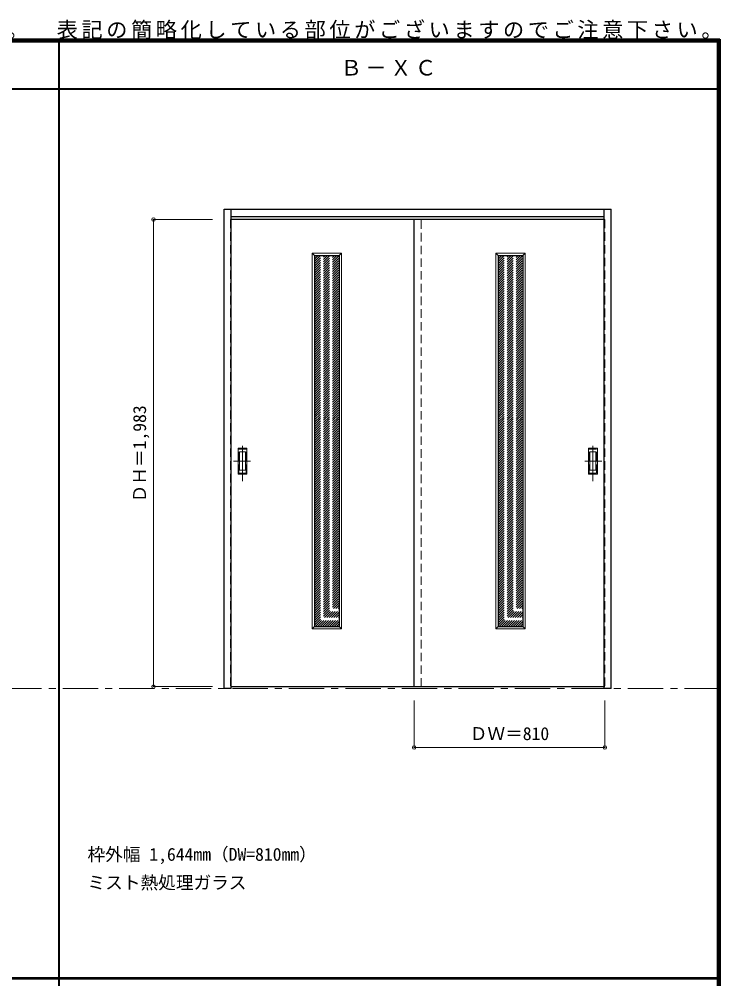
# Model space of a CAD drawing. Units: millimetres, scale not verified. Extents: x -59130 to 5700, y -4307 to 5591.
# Drawn here: x 2725 to 5700, y 186 to 4260 of the extents above; entities that cross this region are included whole.
import ezdxf
from ezdxf.enums import TextEntityAlignment as Align

# ---------------------------------------------------------------- set-up
doc = ezdxf.new("R2010")
doc.units = ezdxf.units.MM
doc.header["$LTSCALE"] = 30
doc.header["$PDMODE"] = 32
doc.header["$PDSIZE"] = 15
doc.linetypes.add('CHAIN1', pattern=[8, 5, -1, 1, -1])
doc.linetypes.add('DASHED1', pattern=[1.8, 1.2, -0.6])
for name, color, linetype, lineweight in [('0-2_扉', 7, 'Continuous', 18), ('0-3_仕上げ', 4, 'DASHED1', 9), ('0-4_枠', 3, 'Continuous', 25), ('0-6_引手', 7, 'Continuous', 18), ('0-B_寸法', 7, 'Continuous', 9), ('F-1_枠', 6, 'Continuous', 40), ('F-A_文字', 7, 'Continuous', 18)]:
    doc.layers.add(name, color=color, linetype=linetype, lineweight=lineweight)
doc.layers.add('0-A_文字', color=7, linetype='Continuous')
doc.styles.add('ＭＳ ゴシック', font='')
doc.styles.get('ＭＳ ゴシック').set_extended_font_data('MS Gothic')

msp = doc.modelspace()

# ---------------------------------------------------------------- linework, layer by layer
at = {"layer": '0-2_扉', "color": 4, "linetype": 'DASHED1', "lineweight": 9}
for p, q in [((3622, 3409.5), (3622, 1426.5)), ((3625, 3409.5), (3622, 3409.5)), ((4432, 1426.5), (4432, 3409.5)), ((5209, 3409.5), (5212, 3409.5)), ((3622, 1426.5), (3625, 1426.5))]:
    msp.add_line(p, q, dxfattribs=at)
at = {"layer": '0-2_扉', "color": 3, "lineweight": 25}
for p, q in [((5209, 3409.5), (3625, 3409.5)), ((4402, 1426.5), (4402, 3409.5)), ((3625, 1426.5), (5209, 1426.5))]:
    msp.add_line(p, q, dxfattribs=at)
at = {"layer": '0-2_扉', "color": 4, "linetype": 'DASHED1', "lineweight": 9}
msp.add_lwpolyline([(5212, 3409.5), (5212, 1426.5), (5209, 1426.5)], dxfattribs=at)
at = {"layer": '0-3_仕上げ', "color": 7, "linetype": 'Continuous', "lineweight": 18}
for p, q in [((3969, 3266.5), (3979, 3256.5)), ((3969, 3266.5), (4094, 3266.5)), ((3969, 1671.5), (3969, 3266.5)), ((4094, 3266.5), (4084, 3256.5)), ((4094, 3266.5), (4094, 1671.5)), ((4749, 3266.5), (4759, 3256.5)), ((4749, 3266.5), (4874, 3266.5)), ((4749, 1671.5), (4749, 3266.5)), ((4874, 3266.5), (4864, 3256.5)), ((4874, 3266.5), (4874, 1671.5)), ((3979, 1681.5), (3969, 1671.5)), ((3969, 1671.5), (4094, 1671.5)), ((4084, 1681.5), (4094, 1671.5)), ((4759, 1681.5), (4749, 1671.5)), ((4749, 1671.5), (4874, 1671.5)), ((4864, 1681.5), (4874, 1671.5))]:
    msp.add_line(p, q, dxfattribs=at)
at = {"layer": '0-3_仕上げ', "color": 3, "linetype": 'Continuous', "lineweight": 25}
for p, q in [((3979, 3256.5), (4084, 3256.5)), ((4084, 3256.5), (4084, 1681.5)), ((4759, 3256.5), (4864, 3256.5)), ((4864, 3256.5), (4864, 1681.5))]:
    msp.add_line(p, q, dxfattribs=at)
at = {"layer": '0-3_仕上げ'}
for p, q in [((3979, 3152.5), (4083, 3256.5)), ((3979, 3162.4), (4073.1, 3256.5)), ((3979, 3172.3), (4063.2, 3256.5)), ((3979, 3182.2), (4053.3, 3256.5)), ((3979, 3192.1), (4043.4, 3256.5)), ((3979, 3202), (4033.5, 3256.5)), ((3979, 3211.9), (4023.6, 3256.5)), ((3979, 3221.8), (4013.7, 3256.5)), ((3979, 3231.7), (4003.8, 3256.5)), ((3979, 3241.6), (3993.9, 3256.5)), ((3979, 3251.5), (3984, 3256.5)), ((3979, 3142.6), (4084, 3247.6)), ((3979, 3132.7), (4084, 3237.7)), ((3979, 3122.8), (4084, 3227.8)), ((4759, 3152.5), (4863, 3256.5)), ((4759, 3162.4), (4853.1, 3256.5)), ((4759, 3172.3), (4843.2, 3256.5)), ((4759, 3182.2), (4833.3, 3256.5)), ((4759, 3192.1), (4823.4, 3256.5)), ((4759, 3202), (4813.5, 3256.5)), ((4759, 3211.9), (4803.6, 3256.5)), ((4759, 3221.8), (4793.7, 3256.5)), ((4759, 3231.7), (4783.8, 3256.5)), ((4759, 3241.6), (4773.9, 3256.5)), ((4759, 3251.5), (4764, 3256.5)), ((4759, 3142.6), (4864, 3247.6)), ((4759, 3132.7), (4864, 3237.7)), ((4759, 3122.8), (4864, 3227.8)), ((3979, 3112.9), (4084, 3217.9)), ((3979, 3103), (4084, 3208)), ((3979, 3093.1), (4084, 3198.1)), ((3979, 3083.2), (4084, 3188.2)), ((3979, 3073.3), (4084, 3178.3)), ((4759, 3112.9), (4864, 3217.9)), ((4759, 3103), (4864, 3208)), ((4759, 3093.1), (4864, 3198.1)), ((4759, 3083.2), (4864, 3188.2)), ((4759, 3073.3), (4864, 3178.3)), ((3979, 3063.4), (4084, 3168.4)), ((3979, 3053.51), (4084, 3158.5)), ((3979, 3043.61), (4084, 3148.61)), ((3979, 3033.71), (4084, 3138.71)), ((4759, 3063.4), (4864, 3168.4)), ((4759, 3053.51), (4864, 3158.5)), ((4759, 3043.61), (4864, 3148.61)), ((4759, 3033.71), (4864, 3138.71)), ((3979, 3023.81), (4084, 3128.81)), ((3979, 3013.91), (4084, 3118.91)), ((3979, 3004.01), (4084, 3109.01)), ((3979, 2994.11), (4084, 3099.11)), ((4759, 3023.81), (4864, 3128.81)), ((4759, 3013.91), (4864, 3118.91)), ((4759, 3004.01), (4864, 3109.01)), ((4759, 2994.11), (4864, 3099.11)), ((3979, 2984.21), (4084, 3089.21)), ((3979, 2974.31), (4084, 3079.31)), ((3979, 2964.41), (4084, 3069.41)), ((3979, 2954.51), (4084, 3059.51)), ((4759, 2984.21), (4864, 3089.21)), ((4759, 2974.31), (4864, 3079.31)), ((4759, 2964.41), (4864, 3069.41)), ((4759, 2954.51), (4864, 3059.51)), ((3979, 2944.61), (4084, 3049.61)), ((3979, 2934.71), (4084, 3039.71)), ((3979, 2924.81), (4084, 3029.81)), ((3979, 2914.91), (4084, 3019.91)), ((4759, 2944.61), (4864, 3049.61)), ((4759, 2934.71), (4864, 3039.71)), ((4759, 2924.81), (4864, 3029.81)), ((4759, 2914.91), (4864, 3019.91)), ((3979, 2905.01), (4084, 3010.01)), ((3979, 2895.11), (4084, 3000.11)), ((3979, 2885.21), (4084, 2990.21)), ((3979, 2875.31), (4084, 2980.31)), ((4759, 2905.01), (4864, 3010.01)), ((4759, 2895.11), (4864, 3000.11)), ((4759, 2885.21), (4864, 2990.21)), ((4759, 2875.31), (4864, 2980.31)), ((3979, 2865.41), (4084, 2970.41)), ((3979, 2855.52), (4084, 2960.52)), ((3979, 2845.62), (4084, 2950.62)), ((3979, 2835.72), (4084, 2940.72)), ((4759, 2865.41), (4864, 2970.41)), ((4759, 2855.52), (4864, 2960.52)), ((4759, 2845.62), (4864, 2950.62)), ((4759, 2835.72), (4864, 2940.72)), ((3979, 2825.82), (4084, 2930.82)), ((3979, 2815.92), (4084, 2920.92)), ((3979, 2806.02), (4084, 2911.02)), ((3979, 2796.12), (4084, 2901.12)), ((4759, 2825.82), (4864, 2930.82)), ((4759, 2815.92), (4864, 2920.92)), ((4759, 2806.02), (4864, 2911.02)), ((4759, 2796.12), (4864, 2901.12)), ((3979, 2786.22), (4084, 2891.22)), ((3979, 2776.32), (4084, 2881.32)), ((3979, 2766.42), (4084, 2871.42)), ((3979, 2756.52), (4084, 2861.52)), ((4759, 2786.22), (4864, 2891.22)), ((4759, 2776.32), (4864, 2881.32)), ((4759, 2766.42), (4864, 2871.42)), ((4759, 2756.52), (4864, 2861.52)), ((3979, 2746.62), (4084, 2851.62)), ((3979, 2736.72), (4084, 2841.72)), ((3979, 2726.82), (4084, 2831.82)), ((3979, 2716.92), (4084, 2821.92)), ((3979, 2707.02), (4084, 2812.02)), ((4759, 2746.62), (4864, 2851.62)), ((4759, 2736.72), (4864, 2841.72)), ((4759, 2726.82), (4864, 2831.82)), ((4759, 2716.92), (4864, 2821.92)), ((4759, 2707.02), (4864, 2812.02)), ((3979, 2697.12), (4084, 2802.12)), ((3979, 2687.22), (4084, 2792.22)), ((3979, 2677.32), (4084, 2782.32)), ((3979, 2667.42), (4084, 2772.42)), ((4759, 2697.12), (4864, 2802.12)), ((4759, 2687.22), (4864, 2792.22)), ((4759, 2677.32), (4864, 2782.32)), ((4759, 2667.42), (4864, 2772.42)), ((3979, 2657.53), (4084, 2762.53)), ((3979, 2647.63), (4084, 2752.63)), ((3979, 2637.73), (4084, 2742.73)), ((3979, 2627.83), (4084, 2732.83)), ((4759, 2657.53), (4864, 2762.53)), ((4759, 2647.63), (4864, 2752.63)), ((4759, 2637.73), (4864, 2742.73)), ((4759, 2627.83), (4864, 2732.83)), ((3979, 2617.93), (4084, 2722.93)), ((3979, 2608.03), (4084, 2713.03)), ((3979, 2598.13), (4084, 2703.13)), ((3979, 2588.23), (4084, 2693.23)), ((4759, 2617.93), (4864, 2722.93)), ((4759, 2608.03), (4864, 2713.03)), ((4759, 2598.13), (4864, 2703.13)), ((4759, 2588.23), (4864, 2693.23)), ((3979, 2578.33), (4084, 2683.33)), ((3979, 2568.43), (4084, 2673.43)), ((3979, 2558.53), (4084, 2663.53)), ((3979, 2548.63), (4084, 2653.63)), ((4759, 2578.33), (4864, 2683.33)), ((4759, 2568.43), (4864, 2673.43)), ((4759, 2558.53), (4864, 2663.53)), ((4759, 2548.63), (4864, 2653.63)), ((3979, 2538.73), (4084, 2643.73)), ((3979, 2528.83), (4084, 2633.83)), ((3979, 2518.93), (4084, 2623.93)), ((3979, 2509.03), (4084, 2614.03)), ((4759, 2538.73), (4864, 2643.73)), ((4759, 2528.83), (4864, 2633.83)), ((4759, 2518.93), (4864, 2623.93)), ((4759, 2509.03), (4864, 2614.03)), ((3979, 2499.13), (4084, 2604.13)), ((3979, 2489.23), (4084, 2594.23)), ((3979, 2479.33), (4084, 2584.33)), ((3979, 2469.44), (4084, 2574.43)), ((4759, 2499.13), (4864, 2604.13)), ((4759, 2489.23), (4864, 2594.23)), ((4759, 2479.33), (4864, 2584.33)), ((4759, 2469.44), (4864, 2574.43)), ((3979, 2459.54), (4084, 2564.54)), ((3979, 2449.64), (4084, 2554.64)), ((3979, 2439.74), (4084, 2544.74)), ((3979, 2429.84), (4084, 2534.84)), ((4759, 2459.54), (4864, 2564.54)), ((4759, 2449.64), (4864, 2554.64)), ((4759, 2439.74), (4864, 2544.74)), ((4759, 2429.84), (4864, 2534.84)), ((3979, 2419.94), (4084, 2524.94)), ((3979, 2410.04), (4084, 2515.04)), ((3979, 2400.14), (4084, 2505.14)), ((3979, 2390.24), (4084, 2495.24)), ((3979, 2380.34), (4084, 2485.34)), ((4759, 2419.94), (4864, 2524.94)), ((4759, 2410.04), (4864, 2515.04)), ((4759, 2400.14), (4864, 2505.14)), ((4759, 2390.24), (4864, 2495.24)), ((4759, 2380.34), (4864, 2485.34)), ((3979, 2370.44), (4084, 2475.44)), ((3979, 2360.54), (4084, 2465.54)), ((3979, 2350.64), (4084, 2455.64)), ((3979, 2340.74), (4084, 2445.74)), ((4759, 2370.44), (4864, 2475.44)), ((4759, 2360.54), (4864, 2465.54)), ((4759, 2350.64), (4864, 2455.64)), ((4759, 2340.74), (4864, 2445.74)), ((3979, 2330.84), (4084, 2435.84)), ((3979, 2320.94), (4084, 2425.94)), ((3979, 2311.04), (4084, 2416.04)), ((3979, 2301.14), (4084, 2406.14)), ((4759, 2330.84), (4864, 2435.84)), ((4759, 2320.94), (4864, 2425.94)), ((4759, 2311.04), (4864, 2416.04)), ((4759, 2301.14), (4864, 2406.14)), ((3979, 2291.24), (4084, 2396.24)), ((3979, 2281.34), (4084, 2386.34)), ((3979, 2271.45), (4084, 2376.44)), ((3979, 2261.55), (4084, 2366.55)), ((4759, 2291.24), (4864, 2396.24)), ((4759, 2281.34), (4864, 2386.34)), ((4759, 2271.45), (4864, 2376.44)), ((4759, 2261.55), (4864, 2366.55)), ((3979, 2251.65), (4084, 2356.65)), ((3979, 2241.75), (4084, 2346.75)), ((3979, 2231.85), (4084, 2336.85)), ((3979, 2221.95), (4084, 2326.95)), ((4759, 2251.65), (4864, 2356.65)), ((4759, 2241.75), (4864, 2346.75)), ((4759, 2231.85), (4864, 2336.85)), ((4759, 2221.95), (4864, 2326.95)), ((3979, 2212.05), (4084, 2317.05)), ((3979, 2202.15), (4084, 2307.15)), ((3979, 2192.25), (4084, 2297.25)), ((3979, 2182.35), (4084, 2287.35)), ((4759, 2212.05), (4864, 2317.05)), ((4759, 2202.15), (4864, 2307.15)), ((4759, 2192.25), (4864, 2297.25)), ((4759, 2182.35), (4864, 2287.35)), ((3979, 2172.45), (4084, 2277.45)), ((3979, 2162.55), (4084, 2267.55)), ((3979, 2152.65), (4084, 2257.65)), ((3979, 2142.75), (4084, 2247.75)), ((4759, 2172.45), (4864, 2277.45)), ((4759, 2162.55), (4864, 2267.55)), ((4759, 2152.65), (4864, 2257.65)), ((4759, 2142.75), (4864, 2247.75)), ((3979, 2132.85), (4084, 2237.85)), ((3979, 2122.95), (4084, 2227.95)), ((3979, 2113.05), (4084, 2218.05)), ((3979, 2103.15), (4084, 2208.15)), ((4759, 2132.85), (4864, 2237.85)), ((4759, 2122.95), (4864, 2227.95)), ((4759, 2113.05), (4864, 2218.05)), ((4759, 2103.15), (4864, 2208.15)), ((3979, 2093.25), (4084, 2198.25)), ((3979, 2083.35), (4084, 2188.35)), ((3979, 2073.46), (4084, 2178.45)), ((3979, 2063.56), (4084, 2168.56)), ((4759, 2093.25), (4864, 2198.25)), ((4759, 2083.35), (4864, 2188.35)), ((4759, 2073.46), (4864, 2178.45)), ((4759, 2063.56), (4864, 2168.56)), ((3979, 2053.66), (4084, 2158.66)), ((3979, 2043.76), (4084, 2148.76)), ((3979, 2033.86), (4084, 2138.86)), ((3979, 2023.96), (4084, 2128.96)), ((3979, 2014.06), (4084, 2119.06)), ((4759, 2053.66), (4864, 2158.66)), ((4759, 2043.76), (4864, 2148.76)), ((4759, 2033.86), (4864, 2138.86)), ((4759, 2023.96), (4864, 2128.96)), ((4759, 2014.06), (4864, 2119.06)), ((3979, 2004.16), (4084, 2109.16)), ((3979, 1994.26), (4084, 2099.26)), ((3979, 1984.36), (4084, 2089.36)), ((3979, 1974.46), (4084, 2079.46)), ((4759, 2004.16), (4864, 2109.16)), ((4759, 1994.26), (4864, 2099.26)), ((4759, 1984.36), (4864, 2089.36)), ((4759, 1974.46), (4864, 2079.46)), ((3979, 1964.56), (4084, 2069.56)), ((3979, 1954.66), (4084, 2059.66)), ((3979, 1944.76), (4084, 2049.76)), ((3979, 1934.86), (4084, 2039.86)), ((4759, 1964.56), (4864, 2069.56)), ((4759, 1954.66), (4864, 2059.66)), ((4759, 1944.76), (4864, 2049.76)), ((4759, 1934.86), (4864, 2039.86)), ((3979, 1924.96), (4084, 2029.96)), ((3979, 1915.06), (4084, 2020.06)), ((3979, 1905.16), (4084, 2010.16)), ((3979, 1895.26), (4084, 2000.26)), ((4759, 1924.96), (4864, 2029.96)), ((4759, 1915.06), (4864, 2020.06)), ((4759, 1905.16), (4864, 2010.16)), ((4759, 1895.26), (4864, 2000.26)), ((3979, 1885.36), (4084, 1990.36)), ((3979, 1875.47), (4084, 1980.47)), ((3979, 1865.57), (4084, 1970.57)), ((3979, 1855.67), (4084, 1960.67)), ((4759, 1885.36), (4864, 1990.36)), ((4759, 1875.47), (4864, 1980.47)), ((4759, 1865.57), (4864, 1970.57)), ((4759, 1855.67), (4864, 1960.67)), ((3979, 1845.77), (4084, 1950.77)), ((3979, 1835.87), (4084, 1940.87)), ((3979, 1825.97), (4084, 1930.97)), ((3979, 1816.07), (4084, 1921.07)), ((4759, 1845.77), (4864, 1950.77)), ((4759, 1835.87), (4864, 1940.87)), ((4759, 1825.97), (4864, 1930.97)), ((4759, 1816.07), (4864, 1921.07)), ((3979, 1806.17), (4084, 1911.17)), ((3979, 1796.27), (4084, 1901.27)), ((3979, 1786.37), (4084, 1891.37)), ((3979, 1776.47), (4084, 1881.47)), ((4759, 1806.17), (4864, 1911.17)), ((4759, 1796.27), (4864, 1901.27)), ((4759, 1786.37), (4864, 1891.37)), ((4759, 1776.47), (4864, 1881.47)), ((3979, 1766.57), (4084, 1871.57)), ((3979, 1756.67), (4084, 1861.67)), ((3979, 1746.77), (4084, 1851.77)), ((3979, 1736.87), (4084, 1841.87)), ((4759, 1766.57), (4864, 1871.57)), ((4759, 1756.67), (4864, 1861.67)), ((4759, 1746.77), (4864, 1851.77)), ((4759, 1736.87), (4864, 1841.87)), ((3979, 1726.97), (4084, 1831.97)), ((3979, 1717.07), (4084, 1822.07)), ((3979, 1707.17), (4084, 1812.17)), ((3979, 1697.27), (4084, 1802.27)), ((4759, 1726.97), (4864, 1831.97)), ((4759, 1717.07), (4864, 1822.07)), ((4759, 1707.17), (4864, 1812.17)), ((4759, 1697.27), (4864, 1802.27)), ((3979, 1687.37), (4084, 1792.37)), ((3983.02, 1681.5), (4084, 1782.48)), ((3992.92, 1681.5), (4084, 1772.58)), ((4002.82, 1681.5), (4084, 1762.68)), ((4012.72, 1681.5), (4084, 1752.78)), ((4759, 1687.37), (4864, 1792.37)), ((4763.02, 1681.5), (4864, 1782.48)), ((4772.92, 1681.5), (4864, 1772.58)), ((4782.82, 1681.5), (4864, 1762.68)), ((4792.72, 1681.5), (4864, 1752.78)), ((4022.62, 1681.5), (4084, 1742.88)), ((4032.52, 1681.5), (4084, 1732.98)), ((4042.42, 1681.5), (4084, 1723.08)), ((4052.32, 1681.5), (4084, 1713.18)), ((4802.62, 1681.5), (4864, 1742.88)), ((4812.52, 1681.5), (4864, 1732.98)), ((4822.42, 1681.5), (4864, 1723.08)), ((4832.32, 1681.5), (4864, 1713.18)), ((4062.22, 1681.5), (4084, 1703.28)), ((4072.12, 1681.5), (4084, 1693.38)), ((4842.22, 1681.5), (4864, 1703.28)), ((4852.12, 1681.5), (4864, 1693.38))]:
    msp.add_line(p, q, dxfattribs=at)
at = {"layer": '0-3_仕上げ', "color": 3, "linetype": 'Continuous', "lineweight": 25}
for points in [[(3979, 3256.5), (3979, 1681.5), (4084, 1681.5)], [(4759, 3256.5), (4759, 1681.5), (4864, 1681.5)]]:
    msp.add_lwpolyline(points, dxfattribs=at)
at = {"layer": '0-4_枠'}
for p, q in [((3595, 1418), (3595, 3453)), ((3595, 3453), (5239, 3453)), ((3625, 1418), (3625, 3453)), ((3625, 3423), (5209, 3423)), ((5209, 1427.04), (5209, 3453)), ((5239, 1418), (5239, 3453)), ((5209, 1426.7), (5209, 1427.04)), ((3625, 1418), (3595, 1418))]:
    msp.add_line(p, q, dxfattribs=at)
msp.add_lwpolyline([(5239, 1418), (5209, 1418), (5209, 1426.7)], dxfattribs=at)
at = {"layer": '0-6_引手', "linetype": 'CHAIN1'}
for p, q in [((3673, 2298.77), (3673, 2469.62)), ((5161, 2298.77), (5161, 2469.62)), ((3634.93, 2384), (3707.43, 2384)), ((5199.07, 2384), (5126.56, 2384))]:
    msp.add_line(p, q, dxfattribs=at)
at = {"layer": '0-6_引手'}
for p, q in [((3654, 2439), (3692, 2439)), ((3654, 2329), (3654, 2439)), ((3660.5, 2423), (3685.5, 2423)), ((3660.5, 2345), (3660.5, 2423)), ((3685.5, 2345), (3685.5, 2423)), ((3692, 2329), (3692, 2439)), ((5180, 2439), (5142, 2439)), ((5142, 2329), (5142, 2439)), ((5173.5, 2423), (5148.5, 2423)), ((5148.5, 2345), (5148.5, 2423)), ((5173.5, 2345), (5173.5, 2423)), ((5180, 2329), (5180, 2439)), ((3654, 2329), (3692, 2329)), ((3660.5, 2345), (3685.5, 2345)), ((5180, 2329), (5142, 2329)), ((5173.5, 2345), (5148.5, 2345))]:
    msp.add_line(p, q, dxfattribs=at)
at = {"layer": '0-6_引手', "linetype": 'DASHED1'}
for p, q in [((3689, 2333), (3689, 2435)), ((5145, 2333), (5145, 2435)), ((3657, 2333), (3689, 2333)), ((5177, 2333), (5145, 2333))]:
    msp.add_line(p, q, dxfattribs=at)
for points in [[(3657, 2333), (3657, 2435), (3689, 2435)], [(5177, 2333), (5177, 2435), (5145, 2435)]]:
    msp.add_lwpolyline(points, dxfattribs=at)
at = {"layer": '0-B_寸法', "color": 4}
for p, q in [((3295, 3409.5), (3545, 3409.5)), ((3295, 3409.5), (3295, 1426.5)), ((3295, 1426.5), (3545, 1426.5)), ((4402, 1168), (4402, 1368)), ((5212, 1168), (5212, 1368)), ((4402, 1168), (5212, 1168))]:
    msp.add_line(p, q, dxfattribs=at)
at = {"layer": '0-B_寸法'}
for p in [(3295, 3409.5), (3295, 1426.5), (4402, 1168), (5212, 1168)]:
    msp.add_point(p, dxfattribs=at)
at = {"layer": 'F-1_枠'}
for p, q in [((-6000, 4175), (5700, 4175)), ((-6000, 4170), (5700, 4170)), ((-6000, 4165), (5700, 4165)), ((2895, -3790), (2895, 4175)), ((5690, 4175), (5690, -4205)), ((5695, 4175), (5695, -4205)), ((5700, 4175), (5700, -4205)), ((-6000, 3965), (5700, 3965)), ((-6000, 190.5), (5700, 190.5)), ((-6000, 187.5), (5700, 187.5))]:
    msp.add_line(p, q, dxfattribs=at)
at = {"layer": 'F-A_文字', "linetype": 'CHAIN1'}
msp.add_line((-5490, 1418), (5690, 1418), dxfattribs=at)

# ---------------------------------------------------------------- texts
at = {"layer": '0-2_扉', "insert": (1515, 4175), "char_height": 65.98, "attachment_point": 7, "style": 'ＭＳ ゴシック'}
msp.add_mtext('\\T1.17;※本図は意匠確認用です。\u3000表記の簡略化している部位がございますのでご注意下さい。', dxfattribs=at)
at = {"layer": '0-A_文字', "style": 'ＭＳ ゴシック'}
msp.add_text('ミスト熱処理ガラス', height=54.99, dxfattribs=at).set_placement((3015, 550.5), align=Align.BOTTOM_LEFT)
at = {"layer": '0-A_文字', "insert": (4090, 4020), "char_height": 65.98, "attachment_point": 7, "style": 'ＭＳ ゴシック'}
msp.add_mtext('\\T1.17;Ｂ－ＸＣ', dxfattribs=at)
at = {"layer": '0-B_寸法', "style": 'ＭＳ ゴシック'}
msp.add_text('ＤＨ＝1,983', height=54.99, rotation=90, dxfattribs=at).set_placement((3280, 2208.75), align=Align.BOTTOM_LEFT)
for s, p in [('ＤＷ＝810', (4638.25, 1183)), ('枠外幅 1,644mm（DW=810mm）', (3015, 670.5))]:
    msp.add_text(s, height=54.99, dxfattribs=at).set_placement(p, align=Align.BOTTOM_LEFT)

doc.saveas('drawing.dxf')
